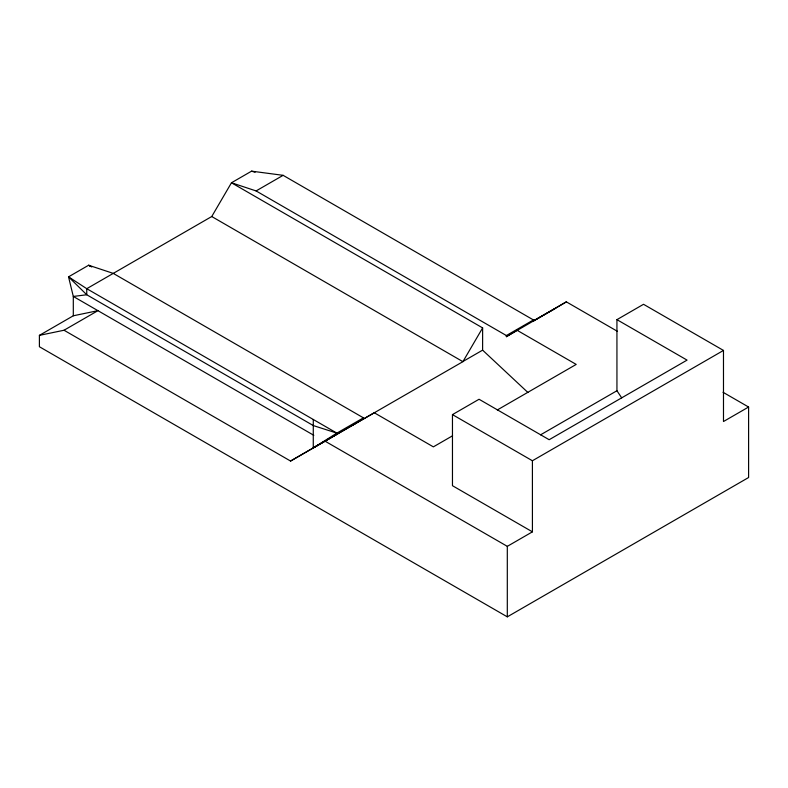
<?xml version="1.0" encoding="UTF-8"?>
<svg xmlns="http://www.w3.org/2000/svg" width="788" height="788" viewBox="0 0 788 788"><rect width="100%" height="100%" fill="white"/><g stroke="black" fill="none" stroke-linecap="round" stroke-linejoin="round"><path stroke-width="1.18" d="M39.4 335.363L64.025 330.241L97.939 310.669L73.314 315.781L39.4 335.363L39.4 346.73L507.305 616.846L748.6 477.518L748.6 407.032L723.02 392.266M363.426 418.989L363.426 417.847L113.265 273.387L88.64 265.231L68.536 276.844L86.759 288.694L336.87 433.114L336.87 434.257L290.565 461.049L64.025 330.241M527.911 392.493L482.611 350.148L482.63 327.906L231.465 182.767L211.745 216.523L86.759 288.694L86.749 294.761L313.299 425.569L336.87 433.114L363.426 417.847M566.345 301.853L506.369 336.683L506.369 335.54L533.427 319.948L533.417 321.09L566.345 301.853L617.506 331.374M290.565 461.049L462.911 361.662L482.63 327.906M336.87 433.114L313.269 447.919L313.289 419.472M506.369 336.683L517.086 330.271L576.205 364.42L497.326 409.947M353.28 424.742L355.358 423.54M533.427 319.948L283.119 175.33L251.579 171.154L231.465 182.767L256.09 190.932L506.369 335.54M256.09 190.932L283.119 175.33M314.176 447.357L374.27 412.754L433.37 446.865L452.558 435.784M463.039 361.446L482.611 350.148M748.6 407.032L723.492 421.521L723.482 350.433L532.412 460.753L532.422 531.841L452.47 485.704L452.46 414.616L479.055 399.26L549.167 439.714L687.057 360.106L616.935 319.652L616.945 390.74L621.702 397.881M616.935 319.652L643.53 304.296L723.482 350.433M540.578 434.828L616.945 390.74M507.305 616.846L507.305 546.35L532.422 531.841M532.905 321.14L555.658 308.266M251.579 171.154L255.085 172.286M91.753 266.965L88.64 265.231L90.778 266.462M452.46 414.616L532.412 460.753M325.06 441.172L507.305 546.35M313.811 435.311L73.304 296.446L68.536 276.844L86.749 294.761L73.304 296.446L73.314 315.781M211.745 216.523L462.911 361.662"/></g></svg>
